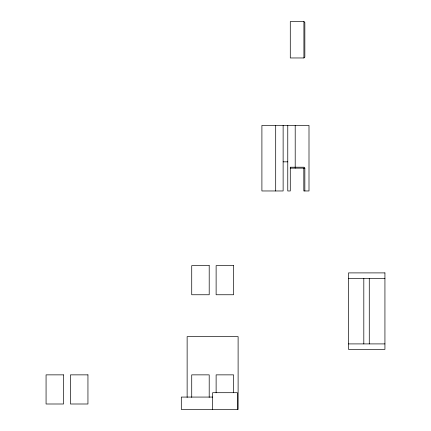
<?xml version="1.0" encoding="UTF-8"?>
<svg xmlns="http://www.w3.org/2000/svg" width="431" height="431" viewBox="0 0 431 431"><rect width="100%" height="100%" fill="white"/><g stroke="black" fill="none" stroke-linecap="round" stroke-linejoin="round"><path stroke-width="0.65" d="M303.914 57.964L304.846 57.032L304.846 22.482L303.914 21.55L290.284 21.55L290.284 57.964L303.914 57.964L303.914 21.55M283.129 161.835L287.768 161.835M290.284 168.138L304.846 168.138L304.846 190.965M348.517 278.361L384.931 278.361M348.517 343.906L384.931 343.906M212.623 397.07L181.306 397.07L181.306 409.45L238.111 409.45L238.111 336.622L187.135 336.622L187.135 397.425M304.846 168.138L303.914 167.206L290.284 167.206L290.284 190.965L287.768 190.965L287.768 125.421M369.275 278.361L369.275 343.906M363.812 278.361L363.812 343.906M303.817 168.138L303.817 190.965L309 190.965L309 125.421L261.903 125.421L261.903 190.965L283.129 190.965L283.129 125.421M295.203 125.421L295.203 168.138M275.695 125.421L275.695 190.965M237.384 409.45L237.384 392.7L212.623 392.7L212.623 409.45M233.597 392.738L233.597 374.862L216.12 374.862L216.12 392.738M209.202 397.377L209.202 374.862L191.725 374.862L191.725 397.377M209.202 265.625L191.725 265.625L191.725 294.756L209.202 294.756L209.202 265.625M233.597 265.625L216.12 265.625L216.12 294.756L233.597 294.756L233.597 265.625M384.931 272.898L348.517 272.898L348.517 349.369L384.931 349.369L384.931 272.898M63.546 374.862L46.069 374.862L46.069 403.998L63.546 403.998L63.546 374.862M87.946 374.862L70.463 374.862L70.463 403.998L87.946 403.998L87.946 374.862"/></g></svg>
